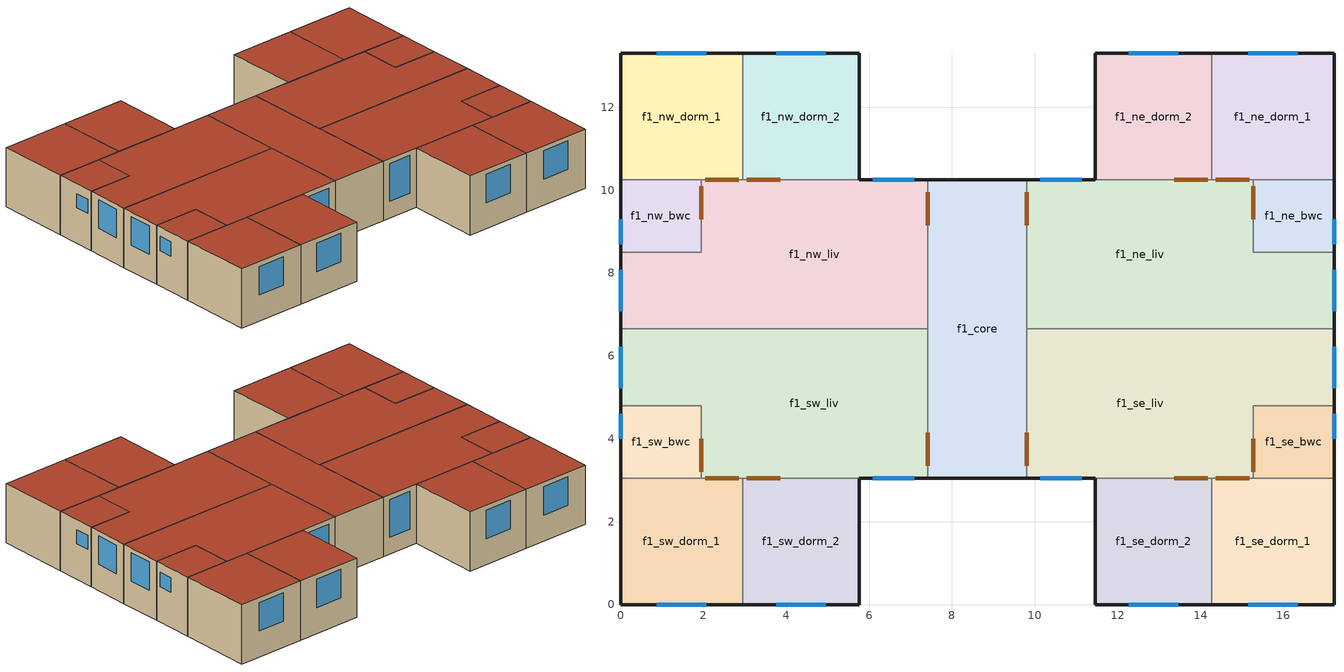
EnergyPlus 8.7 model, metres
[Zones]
f1_sw_dorm_1
 floor ground (floor): 2.95,3.05 2.95,0 0,0 0,3.05 z0
 wall outside (ext_wall): 0,3.05 0,0 2.95,0 z0:2.5
 wall to f1_sw_dorm_2 (int_wall): 2.95,0 2.95,3.05 z0:2.5
 wall to f1_sw_bwc (int_wall): 1.95,3.05 0,3.05 z0:2.5
 wall to f1_sw_liv (int_wall): 2.95,3.05 1.95,3.05 z0:2.5
 window (simple_window): 0.88,0 2.08,0 z1.1:2.3
 door inside (door_3cm): 2.85,3.05 2.05,3.05 z0:2.1
 roof outside (roof): 0,3.05 0,0 2.95,0 2.95,3.05 z2.5
f1_sw_dorm_2
 floor ground (floor): 5.76,3.05 5.76,0 2.95,0 2.95,3.05 z0
 wall outside (ext_wall): 2.95,0 5.76,0 5.76,3.05 z0:2.5
 wall to f1_sw_liv (int_wall): 5.76,3.05 2.95,3.05 z0:2.5
 window (simple_window): 3.76,0 4.96,0 z1.1:2.3
 door inside (door_3cm): 3.85,3.05 3.05,3.05 z0:2.1
 roof outside (roof): 2.95,3.05 2.95,0 5.76,0 5.76,3.05 z2.5
f1_sw_bwc
 floor ground (floor): 1.95,4.8 1.95,3.05 0,3.05 0,4.8 z0
 wall outside (ext_wall): 0,4.8 0,3.05 z0:2.5
 wall to f1_sw_liv (int_wall): 1.95,3.05 1.95,4.8 0,4.8 z0:2.5
 window (simple_window): 0,4.6 0,4 z1.5:2.1
 door inside (door_3cm): 1.95,3.2 1.95,4 z0:2.1
 roof outside (roof): 0,4.8 0,3.05 1.95,3.05 1.95,4.8 z2.5
f1_sw_liv
 floor ground (floor): 7.41,6.65 7.41,3.05 1.95,3.05 1.95,4.8 0,4.8 0,6.65 z0
 wall outside (ext_wall): 5.76,3.05 7.41,3.05 / 0,6.65 0,4.8 z0:2.5
 wall to f1_core (int_wall): 7.41,3.05 7.41,6.65 z0:2.5
 wall to f1_nw_liv (int_wall): 7.41,6.65 0,6.65 z0:2.5
 window (simple_window): 0,6.22 0,5.22 z1.1:2.3; 6.08,3.05 7.08,3.05 z0.7:2.3
 door inside (door_3cm): 7.41,3.35 7.41,4.15 / 3.05,3.05 3.85,3.05 z0:2.1
 roof outside (roof): 0,6.65 0,4.8 1.95,4.8 1.95,3.05 7.41,3.05 7.41,6.65 z2.5
f1_core
 floor ground (floor): 9.81,10.25 9.81,3.05 7.41,3.05 7.41,10.25 z0
 wall outside (ext_wall): 9.81,10.25 7.41,10.25 / 7.41,3.05 9.81,3.05 z0:2.5
 wall to f1_ne_liv (int_wall): 9.81,6.65 9.81,10.25 z0:2.5
 wall to f1_nw_liv (int_wall): 7.41,10.25 7.41,6.65 z0:2.5
 wall to f1_se_liv (int_wall): 9.81,3.05 9.81,6.65 z0:2.5
 door inside (door_3cm): 7.41,9.95 7.41,9.15 / 9.81,9.15 9.81,9.95 / 9.81,3.35 9.81,4.15 z0:2.1
 roof outside (roof): 7.41,10.25 7.41,3.05 9.81,3.05 9.81,10.25 z2.5
f1_nw_liv
 floor ground (floor): 7.41,10.25 7.41,6.65 0,6.65 0,8.5 1.95,8.5 1.95,10.25 z0
 wall outside (ext_wall): 0,8.5 0,6.65 / 7.41,10.25 5.76,10.25 z0:2.5
 wall to f1_nw_bwc (int_wall): 1.95,10.25 1.95,8.5 0,8.5 z0:2.5
 wall to f1_nw_dorm_1 (int_wall): 2.95,10.25 1.95,10.25 z0:2.5
 wall to f1_nw_dorm_2 (int_wall): 5.76,10.25 2.95,10.25 z0:2.5
 window (simple_window): 0,8.08 0,7.08 z1.1:2.3; 7.08,10.25 6.08,10.25 z0.7:2.3
 door inside (door_3cm): 2.85,10.25 2.05,10.25 / 1.95,10.1 1.95,9.3 / 7.41,9.15 7.41,9.95 / 3.85,10.25 3.05,10.25 z0:2.1
 roof outside (roof): 0,8.5 0,6.65 7.41,6.65 7.41,10.25 1.95,10.25 1.95,8.5 z2.5
f1_nw_bwc
 floor ground (floor): 1.95,10.25 1.95,8.5 0,8.5 0,10.25 z0
 wall outside (ext_wall): 0,10.25 0,8.5 z0:2.5
 wall to f1_nw_dorm_1 (int_wall): 1.95,10.25 0,10.25 z0:2.5
 window (simple_window): 0,9.3 0,8.7 z1.5:2.1
 roof outside (roof): 0,10.25 0,8.5 1.95,8.5 1.95,10.25 z2.5
f1_nw_dorm_1
 floor ground (floor): 2.95,13.3 2.95,10.25 0,10.25 0,13.3 z0
 wall outside (ext_wall): 2.95,13.3 0,13.3 0,10.25 z0:2.5
 wall to f1_nw_dorm_2 (int_wall): 2.95,10.25 2.95,13.3 z0:2.5
 window (simple_window): 2.08,13.3 0.88,13.3 z1.1:2.3
 roof outside (roof): 0,13.3 0,10.25 2.95,10.25 2.95,13.3 z2.5
f1_nw_dorm_2
 floor ground (floor): 5.76,13.3 5.76,10.25 2.95,10.25 2.95,13.3 z0
 wall outside (ext_wall): 5.76,10.25 5.76,13.3 2.95,13.3 z0:2.5
 window (simple_window): 4.96,13.3 3.76,13.3 z1.1:2.3
 door inside (door_3cm): 3.05,10.25 3.85,10.25 z0:2.1
 roof outside (roof): 2.95,13.3 2.95,10.25 5.76,10.25 5.76,13.3 z2.5
f1_se_liv
 floor ground (floor): 17.22,6.65 17.22,4.8 15.27,4.8 15.27,3.05 9.81,3.05 9.81,6.65 z0
 wall outside (ext_wall): 17.22,4.8 17.22,6.65 / 9.81,3.05 11.46,3.05 z0:2.5
 wall to f1_se_dorm_1 (int_wall): 14.27,3.05 15.27,3.05 z0:2.5
 wall to f1_se_bwc (int_wall): 15.27,3.05 15.27,4.8 17.22,4.8 z0:2.5
 wall to f1_ne_liv (int_wall): 17.22,6.65 9.81,6.65 z0:2.5
 wall to f1_se_dorm_2 (int_wall): 11.46,3.05 14.27,3.05 z0:2.5
 window (simple_window): 17.22,5.22 17.22,6.22 z1.1:2.3; 10.13,3.05 11.13,3.05 z0.7:2.3
 door inside (door_3cm): 14.37,3.05 15.17,3.05 / 15.27,3.2 15.27,4 / 13.37,3.05 14.17,3.05 z0:2.1
 roof outside (roof): 9.81,6.65 9.81,3.05 15.27,3.05 15.27,4.8 17.22,4.8 17.22,6.65 z2.5
f1_se_bwc
 floor ground (floor): 17.22,4.8 17.22,3.05 15.27,3.05 15.27,4.8 z0
 wall outside (ext_wall): 17.22,3.05 17.22,4.8 z0:2.5
 wall to f1_se_dorm_1 (int_wall): 15.27,3.05 17.22,3.05 z0:2.5
 window (simple_window): 17.22,4 17.22,4.6 z1.5:2.1
 roof outside (roof): 15.27,4.8 15.27,3.05 17.22,3.05 17.22,4.8 z2.5
f1_se_dorm_2
 floor ground (floor): 14.27,3.05 14.27,0 11.46,0 11.46,3.05 z0
 wall outside (ext_wall): 11.46,3.05 11.46,0 14.27,0 z0:2.5
 wall to f1_se_dorm_1 (int_wall): 14.27,0 14.27,3.05 z0:2.5
 window (simple_window): 12.27,0 13.46,0 z1.1:2.3
 roof outside (roof): 11.46,3.05 11.46,0 14.27,0 14.27,3.05 z2.5
f1_se_dorm_1
 floor ground (floor): 17.22,3.05 17.22,0 14.27,0 14.27,3.05 z0
 wall outside (ext_wall): 14.27,0 17.22,0 17.22,3.05 z0:2.5
 window (simple_window): 15.14,0 16.34,0 z1.1:2.3
 roof outside (roof): 14.27,3.05 14.27,0 17.22,0 17.22,3.05 z2.5
f1_ne_liv
 floor ground (floor): 17.22,8.5 17.22,6.65 9.81,6.65 9.81,10.25 15.27,10.25 15.27,8.5 z0
 wall outside (ext_wall): 11.46,10.25 9.81,10.25 / 17.22,6.65 17.22,8.5 z0:2.5
 wall to f1_ne_bwc (int_wall): 17.22,8.5 15.27,8.5 15.27,10.25 z0:2.5
 wall to f1_ne_dorm_1 (int_wall): 15.27,10.25 14.27,10.25 z0:2.5
 wall to f1_ne_dorm_2 (int_wall): 14.27,10.25 11.46,10.25 z0:2.5
 window (simple_window): 17.22,7.08 17.22,8.08 z1.1:2.3; 11.13,10.25 10.13,10.25 z0.7:2.3
 door inside (door_3cm): 15.17,10.25 14.37,10.25 / 15.27,9.3 15.27,10.1 / 9.81,9.95 9.81,9.15 / 14.17,10.25 13.37,10.25 z0:2.1
 roof outside (roof): 9.81,10.25 9.81,6.65 17.22,6.65 17.22,8.5 15.27,8.5 15.27,10.25 z2.5
f1_ne_bwc
 floor ground (floor): 17.22,10.25 17.22,8.5 15.27,8.5 15.27,10.25 z0
 wall outside (ext_wall): 17.22,8.5 17.22,10.25 z0:2.5
 wall to f1_ne_dorm_1 (int_wall): 17.22,10.25 15.27,10.25 z0:2.5
 window (simple_window): 17.22,8.7 17.22,9.3 z1.5:2.1
 roof outside (roof): 15.27,10.25 15.27,8.5 17.22,8.5 17.22,10.25 z2.5
f1_ne_dorm_2
 floor ground (floor): 14.27,13.3 14.27,10.25 11.46,10.25 11.46,13.3 z0
 wall outside (ext_wall): 14.27,13.3 11.46,13.3 11.46,10.25 z0:2.5
 wall to f1_ne_dorm_1 (int_wall): 14.27,10.25 14.27,13.3 z0:2.5
 window (simple_window): 13.46,13.3 12.27,13.3 z1.1:2.3
 roof outside (roof): 11.46,13.3 11.46,10.25 14.27,10.25 14.27,13.3 z2.5
f1_ne_dorm_1
 floor ground (floor): 17.22,13.3 17.22,10.25 14.27,10.25 14.27,13.3 z0
 wall outside (ext_wall): 17.22,10.25 17.22,13.3 14.27,13.3 z0:2.5
 window (simple_window): 16.34,13.3 15.14,13.3 z1.1:2.3
 roof outside (roof): 14.27,13.3 14.27,10.25 17.22,10.25 17.22,13.3 z2.5
[Building]
Untitled: North Axis {deg}=0; Terrain=City; Loads Convergence Tolerance Value=0.04; Temperature Convergence Tolerance Value {deltaC}=0.4; Solar Distribution=FullInteriorAndExterior; Maximum Number of Warmup Days=25
[Site:Location]
CHICAGO_IL_USA TMY2-94846: Latitude {deg}=41.78; Longitude {deg}=-87.75; Time Zone {hr}=-6; Elevation {m}=190
[Construction]
ext_wall; int_wall; door_3cm; simple_window; floor; roof: 
[HVACTemplate:Thermostat]
Constant Setpoint Thermostat: Constant Heating Setpoint {C}=20; Constant Cooling Setpoint {C}=25
[Zone] Multiplier=1
f1_sw_dorm_1; f1_sw_dorm_2; f1_sw_bwc; f1_sw_liv; f1_core; f1_nw_liv; f1_nw_bwc; f1_nw_dorm_1; f1_nw_dorm_2; f1_se_liv; f1_se_bwc; f1_se_dorm_2; f1_se_dorm_1; f1_ne_liv; f1_ne_bwc; f1_ne_dorm_2; f1_ne_dorm_1
